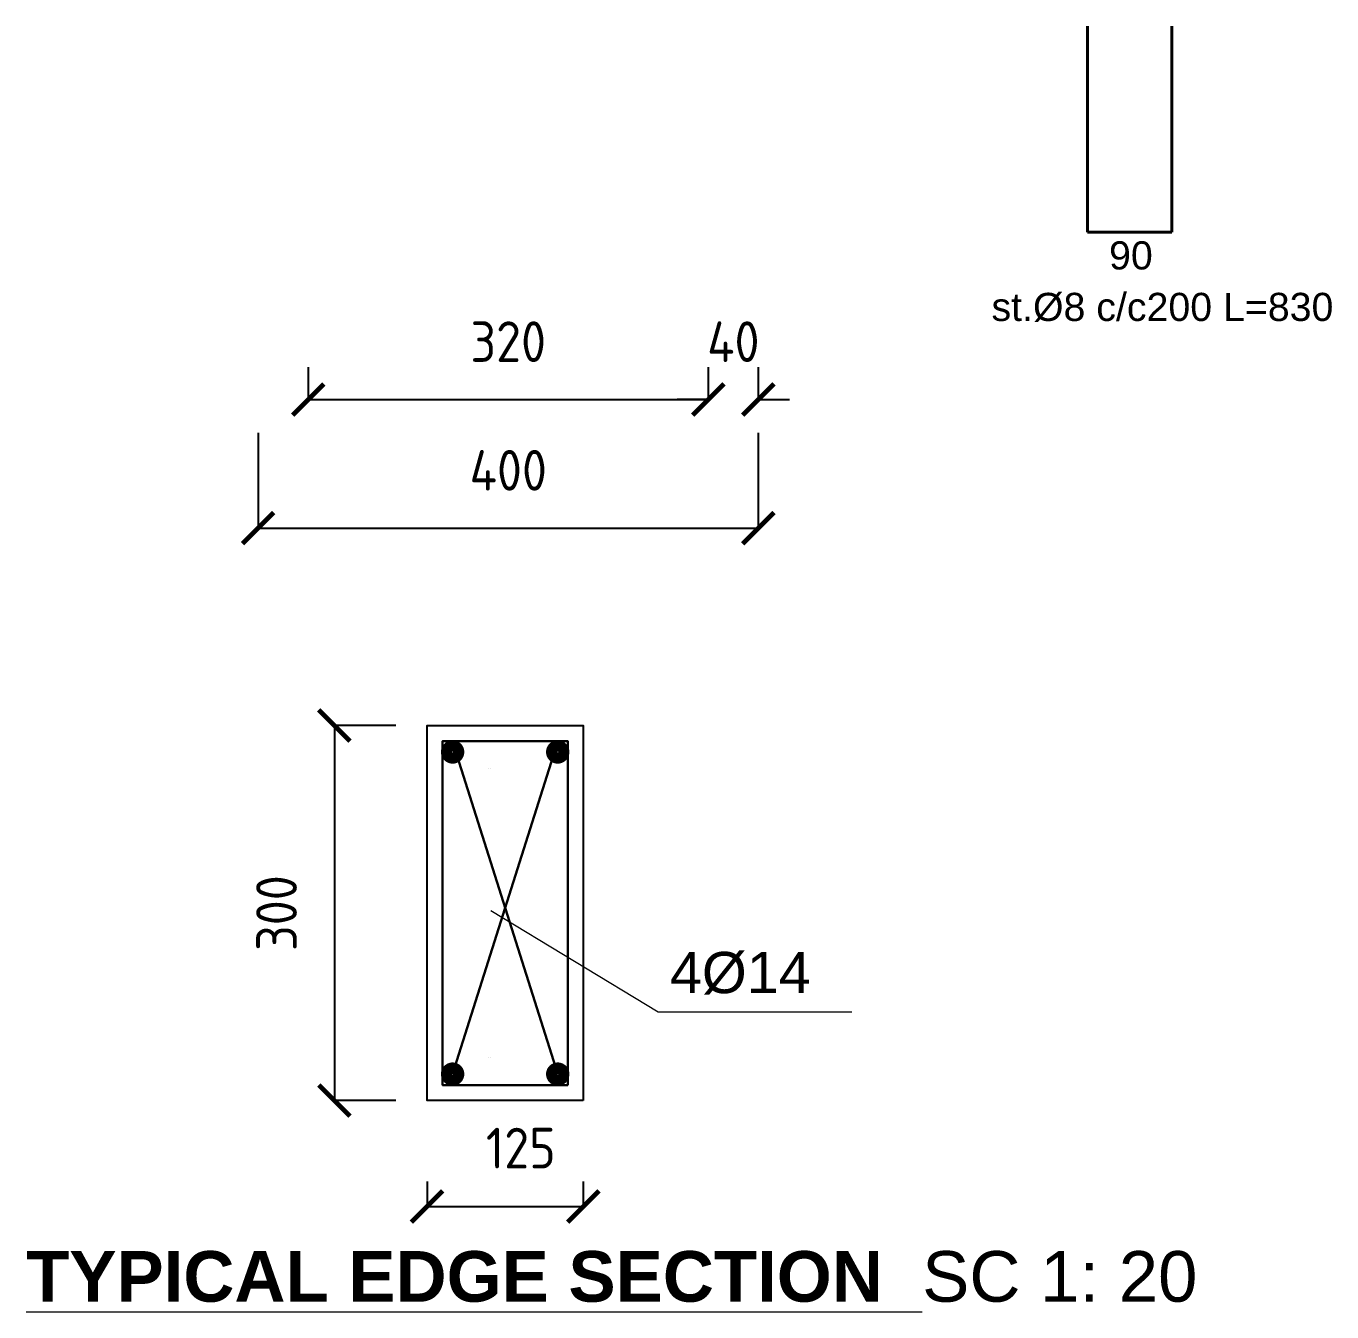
# Model space of a CAD drawing. Header units: inches. Extents: x -26151 to 62940, y -10194 to 246332.
# Drawn here: x 4091.6 to 4300.4, y 128799.3 to 129004.9 of the extents above; entities that cross this region are included whole.
import ezdxf

# ---------------------------------------------------------------- set-up
doc = ezdxf.new("R2010")
doc.units = ezdxf.units.IN
doc.header["$LTSCALE"] = 0.7
doc.header["$MEASUREMENT"] = 0
doc.layers.get('0').update_dxf_attribs({"lineweight": 13})
doc.layers.get('Defpoints').update_dxf_attribs({"lineweight": 5})
doc.layers.add('CONC', color=3, linetype='Continuous')
for name, color, linetype, lineweight in [('dim', 1, 'Continuous', 25), ('DIME', 6, 'Continuous', 25), ('REIN', 6, 'Continuous', 40), ('ReinfContineous', 4, 'Continuous', 40), ('sec', 4, 'Continuous', 15), ('stirup', 4, 'Continuous', 30), ('tex', 3, 'Continuous', 25), ('TEXT', 3, 'Continuous', 25)]:
    doc.layers.add(name, color=color, linetype=linetype, lineweight=lineweight)
doc.styles.add('200style', font='iso.shx', dxfattribs={"height": 6.5})
doc.styles.add('AX', font='arial.ttf')
doc.styles.get("Standard").update_dxf_attribs({"font": 'arial.ttf', "height": 13})
doc.styles.add('t10', font='arial.ttf', dxfattribs={"height": 27})
doc.styles.add('t20', font='arial.ttf', dxfattribs={"height": 55})
doc.dimstyles.new('25ST', dxfattribs={"dimtxt": 13, "dimasz": 5, "dimexe": 0.18, "dimexo": 5, "dimgap": 6, "dimtad": 1, "dimdec": 0, "dimlfac": 5, "dimzin": 0, "dimdsep": 46, "dimtxsty": 'Standard', "dimblk": 'ARCHTICK', "dimcen": 0.09, "dimclrd": 256, "dimclre": 7, "dimclrt": 7, "dimadec": 0, "dimazin": 0, "dimtfac": 1, "dimtdec": 0, "dimtix": 1, "dimtofl": 0, "dimtmove": 0, "dimatfit": 3, "dimldrblk": 'ARCHTICK', "dimfxl": 0, "dimtolj": 1, "dimtzin": 0, "dimarcsym": 0})

# ---------------------------------------------------------------- blocks, each defined once
blk = doc.blocks.new('_ArchTick')
at = {"color": 0, "linetype": 'ByBlock', "lineweight": 0, "const_width": 0.15}
blk.add_lwpolyline([(-0.5, -0.5), (0.5, 0.5)], dxfattribs=at)
blk = doc.blocks.new('*D2343')
at = {"layer": 'Defpoints', "color": 0, "transparency": 16777216}
for p in [(4136.69, 128955.41), (4200.69, 128955.41), (4200.69, 128945.23)]:
    blk.add_point(p, dxfattribs=at)
at = {"layer": 'DIME', "color": 7, "lineweight": -2, "transparency": 16777216}
for p, q in [((4136.69, 128950.41), (4136.69, 128945.05)), ((4200.69, 128950.41), (4200.69, 128945.05))]:
    blk.add_line(p, q, dxfattribs=at)
at = {"layer": 'DIME', "lineweight": -2, "transparency": 16777216}
blk.add_line((4136.69, 128945.23), (4200.69, 128945.23), dxfattribs=at)
at = {"layer": 'DIME', "lineweight": -2, "transparency": 16777216, "xscale": 5, "yscale": 5, "zscale": 5, "rotation": 180}
blk.add_blockref('_ArchTick', (4136.69, 128945.23), dxfattribs=at)
at = {"layer": 'DIME', "lineweight": -2, "transparency": 16777216, "xscale": 5, "yscale": 5, "zscale": 5}
blk.add_blockref('_ArchTick', (4200.69, 128945.23), dxfattribs=at)
at = {"layer": 'DIME', "color": 7, "transparency": 16777216, "insert": (4168.69, 128954.48), "char_height": 6.5, "attachment_point": 5, "style": '200style'}
blk.add_mtext('\\A1;320', dxfattribs=at)
blk = doc.blocks.new('*D2344')
at = {"layer": 'Defpoints', "color": 0, "transparency": 16777216}
for p in [(4200.69, 128955.41), (4208.69, 128955.41), (4208.69, 128945.23)]:
    blk.add_point(p, dxfattribs=at)
at = {"layer": 'DIME', "color": 7, "lineweight": -2, "transparency": 16777216}
for p, q in [((4200.69, 128950.41), (4200.69, 128945.05)), ((4208.69, 128950.41), (4208.69, 128945.05))]:
    blk.add_line(p, q, dxfattribs=at)
at = {"layer": 'DIME', "lineweight": -2, "transparency": 16777216}
for p, q in [((4200.69, 128945.23), (4195.69, 128945.23)), ((4208.69, 128945.23), (4213.69, 128945.23))]:
    blk.add_line(p, q, dxfattribs=at)
at = {"layer": 'DIME', "lineweight": -2, "transparency": 16777216, "xscale": 5, "yscale": 5, "zscale": 5}
blk.add_blockref('_ArchTick', (4200.69, 128945.23), dxfattribs=at)
at = {"layer": 'DIME', "lineweight": -2, "transparency": 16777216, "xscale": 5, "yscale": 5, "zscale": 5, "rotation": 180}
blk.add_blockref('_ArchTick', (4208.69, 128945.23), dxfattribs=at)
at = {"layer": 'DIME', "color": 7, "transparency": 16777216, "insert": (4204.69, 128954.48), "char_height": 6.5, "attachment_point": 5, "style": '200style'}
blk.add_mtext('\\A1;40', dxfattribs=at)
blk = doc.blocks.new('*D2345')
at = {"layer": 'Defpoints', "color": 0, "transparency": 16777216}
for p in [(4128.69, 128944.91), (4208.69, 128944.91), (4208.69, 128924.66)]:
    blk.add_point(p, dxfattribs=at)
at = {"layer": 'DIME', "color": 7, "lineweight": -2, "transparency": 16777216}
for p, q in [((4128.69, 128939.91), (4128.69, 128924.48)), ((4208.69, 128939.91), (4208.69, 128924.48))]:
    blk.add_line(p, q, dxfattribs=at)
at = {"layer": 'DIME', "lineweight": -2, "transparency": 16777216}
blk.add_line((4128.69, 128924.66), (4208.69, 128924.66), dxfattribs=at)
at = {"layer": 'DIME', "lineweight": -2, "transparency": 16777216, "xscale": 5, "yscale": 5, "zscale": 5, "rotation": 180}
blk.add_blockref('_ArchTick', (4128.69, 128924.66), dxfattribs=at)
at = {"layer": 'DIME', "lineweight": -2, "transparency": 16777216, "xscale": 5, "yscale": 5, "zscale": 5}
blk.add_blockref('_ArchTick', (4208.69, 128924.66), dxfattribs=at)
at = {"layer": 'DIME', "color": 7, "transparency": 16777216, "insert": (4168.69, 128933.91), "char_height": 6.5, "attachment_point": 5, "style": '200style'}
blk.add_mtext('\\A1;400', dxfattribs=at)
blk = doc.blocks.new('*D2346')
at = {"layer": 'Defpoints', "color": 0, "transparency": 16777216}
for p in [(4155.7, 128825.19), (4180.7, 128825.19), (4180.7, 128816.17)]:
    blk.add_point(p, dxfattribs=at)
at = {"layer": 'DIME', "color": 7, "lineweight": -2, "transparency": 16777216}
for p, q in [((4155.7, 128820.19), (4155.7, 128815.99)), ((4180.7, 128820.19), (4180.7, 128815.99))]:
    blk.add_line(p, q, dxfattribs=at)
at = {"layer": 'DIME', "lineweight": -2, "transparency": 16777216}
blk.add_line((4155.7, 128816.17), (4180.7, 128816.17), dxfattribs=at)
at = {"layer": 'DIME', "lineweight": -2, "transparency": 16777216, "xscale": 5, "yscale": 5, "zscale": 5, "rotation": 180}
blk.add_blockref('_ArchTick', (4155.7, 128816.17), dxfattribs=at)
at = {"layer": 'DIME', "lineweight": -2, "transparency": 16777216, "xscale": 5, "yscale": 5, "zscale": 5}
blk.add_blockref('_ArchTick', (4180.7, 128816.17), dxfattribs=at)
at = {"layer": 'DIME', "color": 7, "transparency": 16777216, "insert": (4170.7, 128825.51), "char_height": 6.5, "attachment_point": 5, "style": '200style'}
blk.add_mtext('\\A1;125', dxfattribs=at)
blk = doc.blocks.new('*D2347')
at = {"layer": 'Defpoints', "color": 0, "transparency": 16777216}
for p in [(4155.7, 128893.1), (4140.88, 128833.1), (4155.7, 128833.1)]:
    blk.add_point(p, dxfattribs=at)
at = {"layer": 'DIME', "color": 7, "lineweight": -2, "transparency": 16777216}
for p, q in [((4150.7, 128893.1), (4140.7, 128893.1)), ((4150.7, 128833.1), (4140.7, 128833.1))]:
    blk.add_line(p, q, dxfattribs=at)
at = {"layer": 'DIME', "lineweight": -2, "transparency": 16777216}
blk.add_line((4140.88, 128893.1), (4140.88, 128833.1), dxfattribs=at)
at = {"layer": 'DIME', "lineweight": -2, "transparency": 16777216, "xscale": 5, "yscale": 5, "zscale": 5}
for p, rotation in [((4140.88, 128893.1), 90), ((4140.88, 128833.1), 270)]:
    blk.add_blockref('_ArchTick', p, dxfattribs=dict(at, rotation=rotation))
at = {"layer": 'DIME', "color": 7, "transparency": 16777216, "insert": (4131.63, 128863.1), "char_height": 6.5, "attachment_point": 5, "rotation": 90, "style": '200style'}
blk.add_mtext('\\A1;300', dxfattribs=at)

msp = doc.modelspace()

# ---------------------------------------------------------------- linework, layer by layer
at = {"layer": 'CONC'}
msp.add_lwpolyline([(4180.7, 128833.1), (4155.7, 128833.1), (4155.7, 128893.1), (4180.7, 128893.1)], close=True, dxfattribs=at)
at = {"layer": 'dim', "color": 1}
msp.add_line((4261.34, 128972.02), (4261.34, 129004.95), dxfattribs=at)
at = {"layer": 'REIN', "const_width": 1.79}
for points in [[(4158.82, 128888.86, 1), (4160.77, 128888.86, 1)], [(4177.58, 128888.86, -1), (4175.63, 128888.86, -1)], [(4158.82, 128837.34, -1), (4160.77, 128837.34, -1)], [(4177.58, 128837.34, 1), (4175.63, 128837.34, 1)]]:
    msp.add_lwpolyline(points, format="xyb", close=True, dxfattribs=at)
at = {"layer": 'ReinfContineous'}
for p, q in [((4261.34, 129004.95), (4261.34, 128972.02)), ((4274.84, 128972.02), (4274.84, 129004.95)), ((4261.34, 128972.02), (4274.84, 128972.02))]:
    msp.add_line(p, q, dxfattribs=at)
at = {"layer": 'sec'}
for p, q in [((4165.88, 128863.53), (4192.65, 128847.3)), ((4192.65, 128847.3), (4223.66, 128847.3))]:
    msp.add_line(p, q, dxfattribs=at)
at = {"layer": 'stirup'}
for p, q in [((4175.9, 128888.19), (4159.79, 128837.34)), ((4160.5, 128888.19), (4176.6, 128837.34))]:
    msp.add_line(p, q, dxfattribs=at)
msp.add_lwpolyline([(4178.2, 128835.6), (4158.2, 128835.6), (4158.2, 128890.6), (4178.2, 128890.6)], close=True, dxfattribs=at)
at = {"layer": 'TEXT'}
for p, q in [((4165.55, 128886.16), (4165.55, 128886.16)), ((4165.84, 128886.16), (4165.84, 128886.16)), ((4165.55, 128840.04), (4165.55, 128840.04)), ((4165.84, 128840.04), (4165.84, 128840.04))]:
    msp.add_line(p, q, dxfattribs=at)

# ---------------------------------------------------------------- texts
at = {"layer": 'dim', "ltscale": 0.005, "insert": (4194.54, 128856.89), "char_height": 6.6, "width": 37.5487, "attachment_point": 1, "style": 't20'}
msp.add_mtext('4%%C14', dxfattribs=at)
at = {"layer": 'sec', "color": 7, "insert": (4091.57, 128809.04), "char_height": 8.1, "width": 283.8312, "attachment_point": 1, "style": 't10'}
msp.add_mtext('{\\fArial|b1|i0|c0|p34;\\LTYPICAL EDGE SECTION  }SC 1: 20', dxfattribs=at)
at = {"layer": 'tex', "style": 'AX'}
msp.add_text('st.%%C8 c/c200 L=830', height=4.5, dxfattribs=at).set_placement((4245.99, 128957.79))
at = {"layer": 'tex', "insert": (4268.29, 128968.25), "char_height": 4.5, "attachment_point": 5, "style": 'AX'}
msp.add_mtext('90', dxfattribs=at)

# ---------------------------------------------------------------- dimensions: what is measured, and where the dimension line sits
at = {"layer": 'DIME'}
for base, p1, p2, text, picture, middle in [((4200.69, 128945.23), (4136.69, 128955.41), (4200.69, 128955.41), '320', '*D2343', (4168.69, 128954.48)), ((4208.69, 128924.66), (4128.69, 128944.91), (4208.69, 128944.91), '400', '*D2345', (4168.69, 128933.91))]:
    dim = msp.add_linear_dim(base=base, p1=p1, p2=p2, text=text, dimstyle='25ST', override={"dimtxsty": '200style'}, dxfattribs=at)
    dim.commit()
    dim.dimension.update_dxf_attribs({"geometry": picture, "text_midpoint": middle})
dim = msp.add_linear_dim(base=(4208.69, 128945.23), p1=(4200.69, 128955.41), p2=(4208.69, 128955.41), text='40', dimstyle='25ST', override={"dimtxsty": '200style'}, dxfattribs=at)
dim.commit()
dim.dimension.update_dxf_attribs({"geometry": '*D2344', "text_midpoint": (4204.69, 128945.23), "dimtype": 160})
dim = msp.add_linear_dim(base=(4140.88, 128833.1), p1=(4155.7, 128893.1), p2=(4155.7, 128833.1), angle=90, dimstyle='25ST', override={"dimtxsty": '200style'}, dxfattribs=at)
dim.commit()
dim.dimension.update_dxf_attribs({"geometry": '*D2347', "text_midpoint": (4131.63, 128863.1)})
dim = msp.add_linear_dim(base=(4180.7, 128816.17), p1=(4155.7, 128825.19), p2=(4180.7, 128825.19), dimstyle='25ST', override={"dimtxsty": '200style'}, dxfattribs=at)
dim.commit()
dim.dimension.update_dxf_attribs({"geometry": '*D2346', "text_midpoint": (4170.7, 128816.17), "dimtype": 160})

doc.saveas('drawing.dxf')
